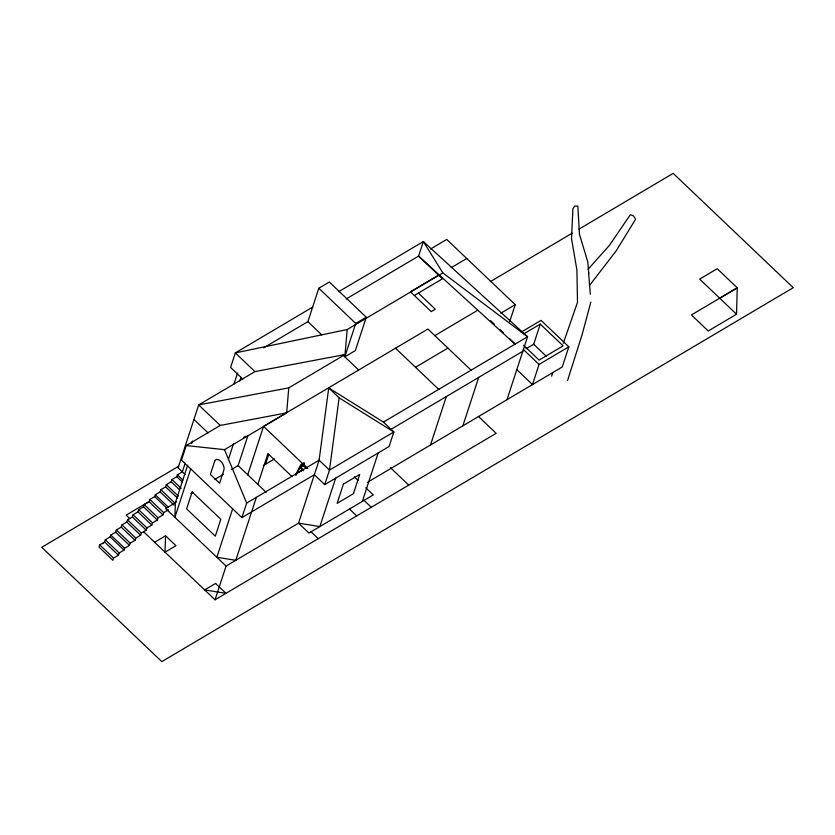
<?xml version="1.0" encoding="UTF-8"?>
<svg xmlns="http://www.w3.org/2000/svg" width="835" height="835" viewBox="0 0 835 835"><rect width="100%" height="100%" fill="white"/><g stroke="black" fill="none" stroke-linecap="round" stroke-linejoin="round"><path stroke-width="1.25" d="M736.533 314.221L737.253 287.793L717.213 268.713L699.657 279.109L736.533 314.221L708.247 330.973L691.411 314.941L737.253 287.793M165.56 535.799L165.017 552.165L175.945 545.693L165.56 535.799L154.632 542.27M187.635 465.252L175.371 502.774L174.891 517.314L190.714 468.905M143.61 531.77L215.044 599.801L226.076 566.057L298.523 523.148L319.106 460.189L328.739 387.941L383.463 422.082L393.849 431.977L389.1 446.506L324.742 484.624L314.357 474.729L241.899 517.637L181.487 460.106L186.236 445.566L224.511 449.658L286.635 412.866L288.774 387.868L345.032 354.541L347.172 329.543L442.832 272.888L527.563 336.745L506.981 399.694M328.739 387.941L339.125 397.836L329.491 470.084L324.742 484.624M590.815 302.166L582.131 334.595L567.549 380.583M165.716 486.815L160.863 489.686L160.143 491.888L155.279 494.769L154.684 496.606L149.83 499.476L149.089 501.731L144.236 504.601L143.516 506.803L138.662 509.684L137.942 511.886L133.078 514.757L132.358 516.959L127.504 519.84L126.784 522.042L121.931 524.912L121.211 527.115L116.347 529.995L115.627 532.187L110.773 535.068L110.178 536.905L105.314 539.775L104.584 542.03L99.72 544.9L99.01 547.102L112.861 560.295L113.581 558.093L118.434 555.223L119.175 552.968L124.029 550.098L124.624 548.261L129.488 545.38L130.208 543.178L135.061 540.308L135.781 538.105L140.635 535.225L141.355 533.033L146.219 530.152L146.929 527.95L151.793 525.069L152.513 522.877L157.366 519.996L158.086 517.794L162.94 514.924L163.681 512.669L168.43 509.851M182.239 471.963L177.375 474.833L176.78 476.67L171.927 479.551L171.185 481.795L166.332 484.676L165.612 486.878L177.719 498.245M182.343 471.9L185.161 463.268M191.612 443.552L192.415 441.089M233.988 383.964L237.547 373.078M239.781 380.969L240.96 377.336M228.373 459.459L233.612 443.437M231.389 469.604L238.111 465.617L247.776 436.037M232.662 508.839L216.839 557.258L235.783 560.306L256.366 497.347M247.734 474.781L263.557 426.361L427.896 329.032L471.222 370.302M241.899 517.637L246.649 503.098L224.511 449.658M263.63 347.861L307.885 321.652L318.803 288.252L329.324 282.021L366.262 317.206L355.355 350.606L344.824 356.837L355.741 323.437L366.262 317.206M257.838 484.404L267.91 453.593L291.926 476.461M265.54 464.229L268.766 454.365M297.291 473.038L301.362 470.627M306.372 467.83L303.742 465.325L300.162 467.454L302.635 470.408M303.397 466.368L304.41 463.289L303.93 462.83L300.955 464.594L295.559 474.771M335.67 478.152L319.847 526.572L298.523 523.148L308.919 533.043L373.276 494.925L365.72 487.734M362.348 501.397L378.171 452.977M430.484 445.003L446.308 396.583M462.861 425.829L478.685 377.41M509.674 321.611L515.216 304.66L446.725 239.436L430.495 249.049M526.05 348.779L533.69 344.25L540.276 324.105L563.124 345.857L539.097 360.094L523.555 345.293M521.228 332.132L541.059 320.389L568.823 346.828L539.066 364.446L532.48 384.591L516.75 369.613M568.823 346.828L562.237 366.972L367.317 482.411M551.591 376.167L552.895 372.514M563.291 343.268L577.486 302.385L576.922 270.123L571.516 238.622L572.894 208.74L574.699 206.088L577.82 206.057L579.469 234.311L587.83 262.013L589.573 285.403L616.209 250.803L635.623 219.198L633.337 215.764L630.279 214.804L609.477 245.26L588.07 269.319M296.039 475.23L301.435 465.053L304.41 463.289M301.237 470.846L302.458 468.539M102.653 543.762L104.594 541.978L118.434 555.223M312.634 307.123L235.324 352.913L230.575 367.442L242.808 379.09M338.739 291.666L423.345 241.565L527.563 336.745L383.463 422.082M346.233 298.94L418.586 256.094L423.345 241.565L442.832 272.888M345.032 354.541L254.946 371.596L198.688 404.912L178.105 467.871L185.109 474.541M439.116 274.84L410.465 291.812L431.246 311.601L435.296 309.2L418.366 293.075M451.265 267.649L466.734 258.495M414.317 295.475L442.446 278.817L418.586 256.094L515.111 344.25M186.236 445.566L220.231 425.433L286.635 412.866M178.586 466.274L41.75 547.311L161.813 661.633L793.25 287.689L673.187 173.367L578.979 229.155M490.375 281.625L572.246 233.142M243.695 437.457L245.939 436.131M149.559 501.292L126.148 515.153L129.832 518.65M434.826 335.628L477.839 310.161M176.613 501.752L174.713 502.879L160.863 489.686M175.371 502.774L165.654 508.525L226.076 566.057M190.829 493.621L193.031 492.316M214.856 479.384L223.54 474.249M500.802 313.198L515.216 304.66M415.527 367.264L447.904 348.091M263.38 465.512L274.506 458.916M523.889 333.802L540.276 324.105M301.8 466.848L303.596 465.784L306.215 468.289M246.649 503.098L319.106 460.189L329.491 470.084L393.849 431.977L339.125 397.836M390.895 429.399L522.804 351.274M719.739 298.241L737.399 287.783M215.044 599.801L496.157 433.323L478.361 416.373M347.172 329.543L235.324 352.913L254.946 371.596M288.774 387.868L198.688 404.912L220.231 425.433M533.69 344.25L546.487 356.441M523.336 349.458L539.066 364.446M490.636 320.64L494.31 324.137M499.831 329.397L503.505 332.894M509.934 339.02L515.456 344.27M395.508 348.216L438.845 389.475M318.803 288.252L355.741 323.437M307.885 321.652L321.736 334.845M342.976 355.073L358.674 370.03M390.331 467.59L408.722 485.104M354.291 476.848L357.985 480.365M363.924 500.269L371.283 507.273M263.557 426.361L307.771 468.456M349.354 508.901L356.712 515.905M300.162 467.454L303.658 470.783M193.939 419.452L208.103 432.937M310.704 531.488L318.26 538.679M238.111 465.617L266.156 492.316M177.375 474.833L182.917 480.115M176.78 476.67L182.322 481.952M171.927 479.551L181.153 488.339M171.185 481.795L179.504 489.717M166.332 484.676L178.335 496.105M160.143 491.888L173.993 505.081M155.279 494.769L168.211 507.075M154.684 496.606L166.687 508.035M149.83 499.476L163.681 512.669M149.089 501.731L162.94 514.924M144.236 504.601L158.086 517.794M143.516 506.803L157.366 519.996M138.662 509.684L152.513 522.877M137.942 511.886L151.793 525.069M133.078 514.757L146.929 527.95M132.358 516.959L146.219 530.152M127.504 519.84L141.355 533.033M126.784 522.042L140.635 535.225M121.931 524.912L135.781 538.105M121.211 527.115L135.061 540.308M116.347 529.995L130.208 543.178M115.627 532.187L129.488 545.38M110.773 535.068L124.624 548.261M110.178 536.905L124.029 550.098M105.314 539.775L119.175 552.968M99.72 544.9L113.581 558.093M589.552 284.307L590.324 294.275M588.591 271.855L588.675 273.682M192.144 491.961L186.623 508.859L215.305 536.174L220.826 519.276L192.144 491.961M214.668 461.223L210.357 474.437L219.595 483.225L223.905 470.021A6.857 3.893 59.4 0 0 220.732 461.223A6.857 3.893 59.4 0 0 214.668 461.223M343.415 484.133L337.142 503.348L353.424 493.704L359.708 474.489L343.415 484.133M215.576 583.435L204.648 589.907L225.972 593.33L215.576 583.435"/></g></svg>
